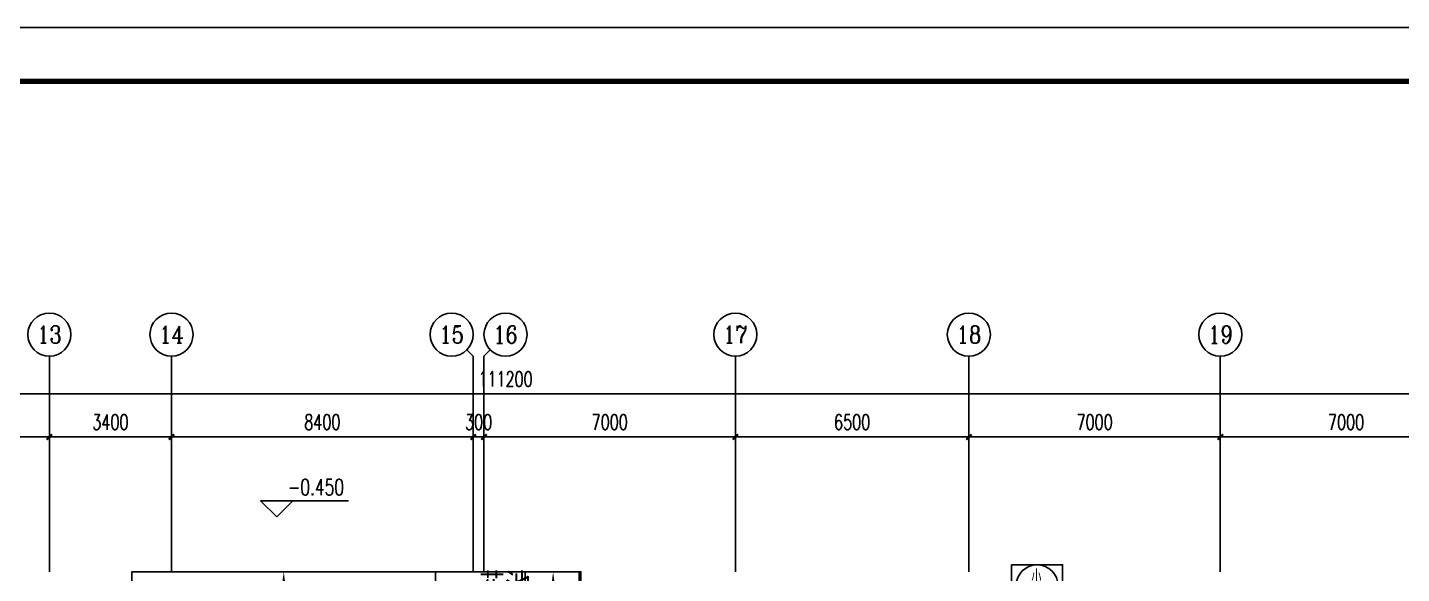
# Model space of a CAD drawing. Extents: x 0 to 302064749, y -59725395 to 1524223.
# Drawn here: x 2102521 to 2140775, y 1509024 to 1524223 of the extents above; entities that cross this region are included whole.
import ezdxf
from ezdxf.enums import TextEntityAlignment as Align

# ---------------------------------------------------------------- set-up
doc = ezdxf.new("R2010")
doc.units = 0
doc.header["$LTSCALE"] = 1000
for name, color, linetype in [('0-底图', 7, 'Continuous'), ('AXIS', 3, 'Continuous'), ('AXIS_TEXT', 7, 'Continuous'), ('BTTK', 7, 'Continuous'), ('DIM_ELEV', 3, 'Continuous'), ('DIM_SYMB', 3, 'Continuous'), ('PUB_TEXT', 7, 'Continuous'), ('PUB_TITLE', 4, 'Continuous'), ('STAIR', 2, 'Continuous'), ('WIRE-照明', 6, 'Continuous')]:
    doc.layers.add(name, color=color, linetype=linetype)
doc.styles.add('_TCH_AXIS', font='COMPLEX', dxfattribs={"bigfont": 'GBCBIG'})
doc.styles.add('_TCH_DIM', font='SIMPLEX', dxfattribs={"width": 0.8, "height": 5, "bigfont": 'HZTXT'})
doc.styles.add('A_DIM_T3', font='simplex.shx', dxfattribs={"width": 0.7, "bigfont": 'gbcbig.shx'})
doc.styles.add('COMPLEX', font='COMPLEX')
doc.styles.add('HZ(TK)', font='geniso.shx', dxfattribs={"width": 0.9, "bigfont": 'hztxt.shx'})
doc.styles.get("Standard").update_dxf_attribs({"font": 'geniso.shx', "bigfont": 'hztxt.shx'})
doc.styles.add('中西文等高字体', font='simplex.shx', dxfattribs={"width": 0.8, "bigfont": 'gbcbig.shx'})
doc.dimstyles.new('_TCH_ARCH&&150', dxfattribs={"dimtxt": 420, "dimasz": 150, "dimexe": 375, "dimexo": 450, "dimgap": 202.5, "dimtad": 1, "dimdec": 0, "dimzin": 0, "dimdsep": 46, "dimtxsty": 'A_DIM_T3', "dimblk": 'ARCHTICK', "dimcen": 0.09, "dimclrt": 7, "dimazin": 2, "dimtfac": 1, "dimtdec": 0, "dimtix": 1, "dimtmove": 2, "dimatfit": 3, "dimfxl": 150, "dimtolj": 1, "dimtzin": 0, "dimarcsym": 0})

# ---------------------------------------------------------------- blocks, each defined once
blk = doc.blocks.new('vhtemplate_2020年新竖式图框_A0')
at = {"layer": 'PUB_TITLE', "color": 7}
blk.add_lwpolyline([(0, 0), (1189, 0), (1189, 841), (0, 841)], close=True, dxfattribs=at)
at = {"layer": 'PUB_TITLE', "const_width": 1}
blk.add_lwpolyline([(25, 10), (1179, 10), (1179, 831), (25, 831)], close=True, dxfattribs=at)
at = {"layer": 'BTTK', "color": 4, "style": 'HZ(TK)', "width": 0.9}
for tag, p in [('合作单位', (1144, 743.5)), ('建设单位', (1144, 209.5)), ('工程名称', (1144, 176.5)), ('子项名称', (1154, 160)), ('图纸名称', (1144, 141))]:
    blk.add_attdef(tag, text='', height=3.5, dxfattribs=at).set_placement(p, align=Align.MIDDLE_CENTER)
for tag, p in [('注册证书号', (1156.5, 309.01)), ('注册印章号', (1156.5, 301.01)), ('设计号', (1154, 193)), ('图别', (1137.75, 34)), ('图号', (1170.25, 34)), ('版本号', (1137.75, 26)), ('日期', (1170.25, 26))]:
    blk.add_attdef(tag, text='', height=3.5, dxfattribs=at).set_placement(p, align=Align.MIDDLE)
blk = doc.blocks.new('A$C74FB5005')
at = {"layer": 'WIRE-照明'}
blk.add_lwpolyline([(0, 1167), (1417, 1167), (1417, 0), (0, 0)], close=True, dxfattribs=at)
blk.add_circle((708, 583), 583, dxfattribs=at)
at = {"layer": 'BTTK', "style": '中西文等高字体', "width": 0.7}
for s, height, p in [('小', 417, (552, 618)), ('手孔井', 416.7, (267, 158))]:
    blk.add_text(s, height=height, dxfattribs=at).set_placement(p)
blk = doc.blocks.new('gfhj')
at = {"layer": 'WIRE-照明'}
blk.add_blockref('A$C74FB5005', (2127296, -1607), dxfattribs=at)
blk = doc.blocks.new('_AXISO')
blk.add_circle((0, 0), 0.5)
at = {"layer": 'AXIS_TEXT', "style": 'COMPLEX', "width": 1.041667}
blk.add_attdef('A', text='', height=0.56, dxfattribs=at).set_placement((-0.25, -0.28), (0.25, -0.28), align=Align.FIT)
blk = doc.blocks.new('_ArchTick')
at = {"color": 0, "linetype": 'ByBlock', "const_width": 0.4}
blk.add_lwpolyline([(-0.5, -0.5), (0.5, 0.5)], dxfattribs=at)
blk = doc.blocks.new('*D1076')
at = {"layer": 'AXIS', "color": 0, "lineweight": -2, "transparency": 16777216}
for p, q in [((1098733, 30600), (1098733, 34275)), ((1105733, 30600), (1105733, 34275)), ((1098733, 33900), (1105733, 33900))]:
    blk.add_line(p, q, dxfattribs=at)
at = {"layer": 'Defpoints', "color": 0, "transparency": 16777216}
for p in [(1105733, 33900), (1098733, 30150), (1105733, 30150)]:
    blk.add_point(p, dxfattribs=at)
at = {"layer": 'AXIS', "color": 0, "lineweight": -2, "transparency": 16777216, "xscale": 150, "yscale": 150, "zscale": 150, "rotation": 180}
blk.add_blockref('_ArchTick', (1098733, 33900), dxfattribs=at)
at = {"layer": 'AXIS', "color": 0, "lineweight": -2, "transparency": 16777216, "xscale": 150, "yscale": 150, "zscale": 150}
blk.add_blockref('_ArchTick', (1105733, 33900), dxfattribs=at)
at = {"layer": 'AXIS', "color": 7, "transparency": 16777216, "insert": (1102233, 34313), "char_height": 420, "attachment_point": 5, "style": 'A_DIM_T3'}
blk.add_mtext('\\A1;7000', dxfattribs=at)
blk = doc.blocks.new('*D1077')
at = {"layer": 'AXIS', "color": 0, "lineweight": -2, "transparency": 16777216}
for p, q in [((1105733, 30600), (1105733, 34275)), ((1109133, 30600), (1109133, 34275)), ((1105733, 33900), (1109133, 33900))]:
    blk.add_line(p, q, dxfattribs=at)
at = {"layer": 'Defpoints', "color": 0, "transparency": 16777216}
for p in [(1109133, 33900), (1105733, 30150), (1109133, 30150)]:
    blk.add_point(p, dxfattribs=at)
at = {"layer": 'AXIS', "color": 0, "lineweight": -2, "transparency": 16777216, "xscale": 150, "yscale": 150, "zscale": 150, "rotation": 180}
blk.add_blockref('_ArchTick', (1105733, 33900), dxfattribs=at)
at = {"layer": 'AXIS', "color": 0, "lineweight": -2, "transparency": 16777216, "xscale": 150, "yscale": 150, "zscale": 150}
blk.add_blockref('_ArchTick', (1109133, 33900), dxfattribs=at)
at = {"layer": 'AXIS', "color": 7, "transparency": 16777216, "insert": (1107433, 34313), "char_height": 420, "attachment_point": 5, "style": 'A_DIM_T3'}
blk.add_mtext('\\A1;3400', dxfattribs=at)
blk = doc.blocks.new('*D1078')
at = {"layer": 'AXIS', "color": 0, "lineweight": -2, "transparency": 16777216}
for p, q in [((1109133, 30600), (1109133, 34275)), ((1117533, 30600), (1117533, 34275)), ((1109133, 33900), (1117533, 33900))]:
    blk.add_line(p, q, dxfattribs=at)
at = {"layer": 'Defpoints', "color": 0, "transparency": 16777216}
for p in [(1117533, 33900), (1109133, 30150), (1117533, 30150)]:
    blk.add_point(p, dxfattribs=at)
at = {"layer": 'AXIS', "color": 0, "lineweight": -2, "transparency": 16777216, "xscale": 150, "yscale": 150, "zscale": 150, "rotation": 180}
blk.add_blockref('_ArchTick', (1109133, 33900), dxfattribs=at)
at = {"layer": 'AXIS', "color": 0, "lineweight": -2, "transparency": 16777216, "xscale": 150, "yscale": 150, "zscale": 150}
blk.add_blockref('_ArchTick', (1117533, 33900), dxfattribs=at)
at = {"layer": 'AXIS', "color": 7, "transparency": 16777216, "insert": (1113333, 34313), "char_height": 420, "attachment_point": 5, "style": 'A_DIM_T3'}
blk.add_mtext('\\A1;8400', dxfattribs=at)
blk = doc.blocks.new('*D1079')
at = {"layer": 'AXIS', "color": 0, "lineweight": -2, "transparency": 16777216}
for p, q in [((1117533, 30600), (1117533, 34275)), ((1117833, 30600), (1117833, 34275)), ((1117533, 33900), (1117383, 33900)), ((1117533, 33900), (1117833, 33900)), ((1117833, 33900), (1117983, 33900))]:
    blk.add_line(p, q, dxfattribs=at)
at = {"layer": 'Defpoints', "color": 0, "transparency": 16777216}
for p in [(1117833, 33900), (1117533, 30150), (1117833, 30150)]:
    blk.add_point(p, dxfattribs=at)
at = {"layer": 'AXIS', "color": 0, "lineweight": -2, "transparency": 16777216, "xscale": 150, "yscale": 150, "zscale": 150}
blk.add_blockref('_ArchTick', (1117533, 33900), dxfattribs=at)
at = {"layer": 'AXIS', "color": 0, "lineweight": -2, "transparency": 16777216, "xscale": 150, "yscale": 150, "zscale": 150, "rotation": 180}
blk.add_blockref('_ArchTick', (1117833, 33900), dxfattribs=at)
at = {"layer": 'AXIS', "color": 7, "transparency": 16777216, "insert": (1117683, 34313), "char_height": 420, "attachment_point": 5, "style": 'A_DIM_T3'}
blk.add_mtext('\\A1;300', dxfattribs=at)
blk = doc.blocks.new('*D1080')
at = {"layer": 'AXIS', "color": 0, "lineweight": -2, "transparency": 16777216}
for p, q in [((1117833, 30600), (1117833, 34275)), ((1124833, 30600), (1124833, 34275)), ((1117833, 33900), (1124833, 33900))]:
    blk.add_line(p, q, dxfattribs=at)
at = {"layer": 'Defpoints', "color": 0, "transparency": 16777216}
for p in [(1124833, 33900), (1117833, 30150), (1124833, 30150)]:
    blk.add_point(p, dxfattribs=at)
at = {"layer": 'AXIS', "color": 0, "lineweight": -2, "transparency": 16777216, "xscale": 150, "yscale": 150, "zscale": 150, "rotation": 180}
blk.add_blockref('_ArchTick', (1117833, 33900), dxfattribs=at)
at = {"layer": 'AXIS', "color": 0, "lineweight": -2, "transparency": 16777216, "xscale": 150, "yscale": 150, "zscale": 150}
blk.add_blockref('_ArchTick', (1124833, 33900), dxfattribs=at)
at = {"layer": 'AXIS', "color": 7, "transparency": 16777216, "insert": (1121333, 34313), "char_height": 420, "attachment_point": 5, "style": 'A_DIM_T3'}
blk.add_mtext('\\A1;7000', dxfattribs=at)
blk = doc.blocks.new('*D1081')
at = {"layer": 'AXIS', "color": 0, "lineweight": -2, "transparency": 16777216}
for p, q in [((1124833, 30600), (1124833, 34275)), ((1131333, 30600), (1131333, 34275)), ((1124833, 33900), (1131333, 33900))]:
    blk.add_line(p, q, dxfattribs=at)
at = {"layer": 'Defpoints', "color": 0, "transparency": 16777216}
for p in [(1131333, 33900), (1124833, 30150), (1131333, 30150)]:
    blk.add_point(p, dxfattribs=at)
at = {"layer": 'AXIS', "color": 0, "lineweight": -2, "transparency": 16777216, "xscale": 150, "yscale": 150, "zscale": 150, "rotation": 180}
blk.add_blockref('_ArchTick', (1124833, 33900), dxfattribs=at)
at = {"layer": 'AXIS', "color": 0, "lineweight": -2, "transparency": 16777216, "xscale": 150, "yscale": 150, "zscale": 150}
blk.add_blockref('_ArchTick', (1131333, 33900), dxfattribs=at)
at = {"layer": 'AXIS', "color": 7, "transparency": 16777216, "insert": (1128083, 34313), "char_height": 420, "attachment_point": 5, "style": 'A_DIM_T3'}
blk.add_mtext('\\A1;6500', dxfattribs=at)
blk = doc.blocks.new('*D1082')
at = {"layer": 'AXIS', "color": 0, "lineweight": -2, "transparency": 16777216}
for p, q in [((1131333, 30600), (1131333, 34275)), ((1138333, 30600), (1138333, 34275)), ((1131333, 33900), (1138333, 33900))]:
    blk.add_line(p, q, dxfattribs=at)
at = {"layer": 'Defpoints', "color": 0, "transparency": 16777216}
for p in [(1138333, 33900), (1131333, 30150), (1138333, 30150)]:
    blk.add_point(p, dxfattribs=at)
at = {"layer": 'AXIS', "color": 0, "lineweight": -2, "transparency": 16777216, "xscale": 150, "yscale": 150, "zscale": 150, "rotation": 180}
blk.add_blockref('_ArchTick', (1131333, 33900), dxfattribs=at)
at = {"layer": 'AXIS', "color": 0, "lineweight": -2, "transparency": 16777216, "xscale": 150, "yscale": 150, "zscale": 150}
blk.add_blockref('_ArchTick', (1138333, 33900), dxfattribs=at)
at = {"layer": 'AXIS', "color": 7, "transparency": 16777216, "insert": (1134833, 34313), "char_height": 420, "attachment_point": 5, "style": 'A_DIM_T3'}
blk.add_mtext('\\A1;7000', dxfattribs=at)
blk = doc.blocks.new('*D1083')
at = {"layer": 'AXIS', "color": 0, "lineweight": -2, "transparency": 16777216}
for p, q in [((1138333, 30600), (1138333, 34275)), ((1145333, 30600), (1145333, 34275)), ((1138333, 33900), (1145333, 33900))]:
    blk.add_line(p, q, dxfattribs=at)
at = {"layer": 'Defpoints', "color": 0, "transparency": 16777216}
for p in [(1145333, 33900), (1138333, 30150), (1145333, 30150)]:
    blk.add_point(p, dxfattribs=at)
at = {"layer": 'AXIS', "color": 0, "lineweight": -2, "transparency": 16777216, "xscale": 150, "yscale": 150, "zscale": 150, "rotation": 180}
blk.add_blockref('_ArchTick', (1138333, 33900), dxfattribs=at)
at = {"layer": 'AXIS', "color": 0, "lineweight": -2, "transparency": 16777216, "xscale": 150, "yscale": 150, "zscale": 150}
blk.add_blockref('_ArchTick', (1145333, 33900), dxfattribs=at)
at = {"layer": 'AXIS', "color": 7, "transparency": 16777216, "insert": (1141833, 34313), "char_height": 420, "attachment_point": 5, "style": 'A_DIM_T3'}
blk.add_mtext('\\A1;7000', dxfattribs=at)
blk = doc.blocks.new('*D1087')
at = {"layer": 'AXIS', "color": 0, "lineweight": -2, "transparency": 16777216}
for p, q in [((1062833, 30600), (1062833, 35475)), ((1174033, 30600), (1174033, 35475)), ((1062833, 35100), (1174033, 35100))]:
    blk.add_line(p, q, dxfattribs=at)
at = {"layer": 'Defpoints', "color": 0, "transparency": 16777216}
for p in [(1174033, 35100), (1062833, 30150), (1174033, 30150)]:
    blk.add_point(p, dxfattribs=at)
at = {"layer": 'AXIS', "color": 0, "lineweight": -2, "transparency": 16777216, "xscale": 150, "yscale": 150, "zscale": 150, "rotation": 180}
blk.add_blockref('_ArchTick', (1062833, 35100), dxfattribs=at)
at = {"layer": 'AXIS', "color": 0, "lineweight": -2, "transparency": 16777216, "xscale": 150, "yscale": 150, "zscale": 150}
blk.add_blockref('_ArchTick', (1174033, 35100), dxfattribs=at)
at = {"layer": 'AXIS', "color": 7, "transparency": 16777216, "insert": (1118433, 35513), "char_height": 420, "attachment_point": 5, "style": 'A_DIM_T3'}
blk.add_mtext('\\A1;111200', dxfattribs=at)
blk = doc.blocks.new('gfhjghj')
at = {"layer": 'AXIS'}
for p, q in [((1105732.7, 30150.1), (1105732.7, 36150.1)), ((1109132.7, 30150.1), (1109132.7, 36150.1)), ((1117357, 36325.8), (1117532.7, 36150.1)), ((1117532.7, 30150.1), (1117532.7, 36150.1)), ((1118008.5, 36325.8), (1117832.7, 36150.1)), ((1117832.7, 30150.1), (1117832.7, 36150.1)), ((1124832.7, 30150.1), (1124832.7, 36150.1)), ((1131332.7, 30150.1), (1131332.7, 36150.1)), ((1138332.7, 30150.1), (1138332.7, 36150.1))]:
    blk.add_line(p, q, dxfattribs=at)
at = {"layer": 'DIM_ELEV'}
for p, q in [((1112064.2, 31675), (1111614.2, 32125)), ((1111614.2, 32125), (1114065.2, 32125)), ((1112064.2, 31675), (1112514.2, 32125))]:
    blk.add_line(p, q, dxfattribs=at)
at = {"layer": 'DIM_SYMB'}
for points in [[(1112257.7, 29150.5, 0, 0, 0), (1112257.7, 30150.1, 0, 120, 0), (1112257.7, 29700.1, 0, 0, 0)], [(1116482.7, 27403.5, 0, 0, 0), (1119757.7, 27403.5, 0, 0, 0), (1119757.7, 30150.1, 0, 120, 0), (1119757.7, 29700.1, 0, 0, 0)]]:
    blk.add_lwpolyline(points, format="xyseb", dxfattribs=at)
at = {"layer": 'STAIR'}
for points in [[(1116482.7, 26550.1), (1116482.7, 30150.1), (1108032.7, 30150.1), (1108032.7, 26250.1)], [(1116482.7, 28100.1), (1118982.7, 28100.1), (1118982.7, 30150.1), (1116482.7, 30150.1)], [(1116482.7, 26600.1), (1120482.7, 26600.1), (1120482.7, 30150.1)], [(1116482.7, 26550.1), (1120532.7, 26550.1), (1120532.7, 30150.1), (1118982.7, 30150.1)]]:
    blk.add_lwpolyline(points, dxfattribs=at)
blk.add_lwpolyline([(1118982.7, 28100.1), (1118982.7, 30150.1), (1116482.7, 30150.1), (1116482.7, 28100.1)], close=True, dxfattribs=at)
at = {"layer": 'AXIS'}
ref = blk.add_blockref('_AXISO', (1105732.7, 36750.1), dxfattribs=dict(at, xscale=1200, yscale=1200, zscale=1200))
ref.add_attrib('A', '13', dxfattribs={"layer": 'AXIS_TEXT', "height": 481.71, "style": '_TCH_AXIS', "width": 1.034483}).set_placement((1105388.7, 36509.2), (1106076.8, 36509.2), align=Align.FIT)
ref = blk.add_blockref('_AXISO', (1109132.7, 36750.1), dxfattribs=dict(at, xscale=1200, yscale=1200, zscale=1200))
ref.add_attrib('A', '14', dxfattribs={"layer": 'AXIS_TEXT', "height": 471.11, "style": '_TCH_AXIS'}).set_placement((1108785, 36514.5), (1109480.5, 36514.5), align=Align.FIT)
ref = blk.add_blockref('_AXISO', (1116932.7, 36750.1), dxfattribs=dict(at, xscale=1200, yscale=1200, zscale=1200))
ref.add_attrib('A', '15', dxfattribs={"layer": 'AXIS_TEXT', "height": 481.71, "style": '_TCH_AXIS', "width": 1.034483}).set_placement((1116588.7, 36509.2), (1117276.8, 36509.2), align=Align.FIT)
ref = blk.add_blockref('_AXISO', (1118432.7, 36750.1), dxfattribs=dict(at, xscale=1200, yscale=1200, zscale=1200))
ref.add_attrib('A', '16', dxfattribs={"layer": 'AXIS_TEXT', "height": 492.67, "style": '_TCH_AXIS'}).set_placement((1118092.6, 36503.7), (1118772.9, 36503.7), align=Align.FIT)
ref = blk.add_blockref('_AXISO', (1124832.7, 36750.1), dxfattribs=dict(at, xscale=1200, yscale=1200, zscale=1200))
ref.add_attrib('A', '17', dxfattribs={"layer": 'AXIS_TEXT', "height": 481.71, "style": '_TCH_AXIS', "width": 1.034483}).set_placement((1124488.7, 36509.2), (1125176.8, 36509.2), align=Align.FIT)
ref = blk.add_blockref('_AXISO', (1131332.7, 36750.1), dxfattribs=dict(at, xscale=1200, yscale=1200, zscale=1200))
ref.add_attrib('A', '18', dxfattribs={"layer": 'AXIS_TEXT', "height": 481.71, "style": '_TCH_AXIS', "width": 1.034483}).set_placement((1130988.7, 36509.2), (1131676.8, 36509.2), align=Align.FIT)
ref = blk.add_blockref('_AXISO', (1138332.7, 36750.1), dxfattribs=dict(at, xscale=1200, yscale=1200, zscale=1200))
ref.add_attrib('A', '19', dxfattribs={"layer": 'AXIS_TEXT', "height": 492.67, "style": '_TCH_AXIS'}).set_placement((1137992.6, 36503.7), (1138672.9, 36503.7), align=Align.FIT)
at = {"layer": 'PUB_TEXT', "style": '_TCH_DIM', "width": 0.705882}
blk.add_text('-0.450', height=446.25, dxfattribs=at).set_placement((1112370.2, 32282.5))
at = {"layer": 'PUB_TEXT'}
blk.add_text('花池', height=723.4, dxfattribs=at).set_placement((1117695.5, 29393.5))
at = {"layer": 'AXIS'}
for p1, p2, distance, picture, middle in [((1062832.7, 30150.1), (1174032.7, 30150.1), 4950, '*D1087', (1118432.7, 35512.6)), ((1098732.7, 30150.1), (1105732.7, 30150.1), 3750, '*D1076', (1102232.7, 34312.6)), ((1105732.7, 30150.1), (1109132.7, 30150.1), 3750, '*D1077', (1107432.7, 34312.6)), ((1109132.7, 30150.1), (1117532.7, 30150.1), 3750, '*D1078', (1113332.7, 34312.6)), ((1117532.7, 30150.1), (1117832.7, 30150.1), 3750, '*D1079', (1117682.7, 34312.6)), ((1117832.7, 30150.1), (1124832.7, 30150.1), 3750, '*D1080', (1121332.7, 34312.6)), ((1124832.7, 30150.1), (1131332.7, 30150.1), 3750, '*D1081', (1128082.7, 34312.6)), ((1131332.7, 30150.1), (1138332.7, 30150.1), 3750, '*D1082', (1134832.7, 34312.6)), ((1138332.7, 30150.1), (1145332.7, 30150.1), 3750, '*D1083', (1141832.7, 34312.6))]:
    dim = blk.add_aligned_dim(p1=p1, p2=p2, distance=distance, dimstyle='_TCH_ARCH&&150', dxfattribs=at)
    dim.commit()
    dim.dimension.update_dxf_attribs({"geometry": picture, "text_midpoint": middle})

msp = doc.modelspace()

# ---------------------------------------------------------------- block references
at = {"layer": '0-底图', "xscale": 150, "yscale": 150, "zscale": 150}
msp.add_blockref('vhtemplate_2020年新竖式图框_A0', (2031892, 1398073), dxfattribs=at)
at = {"layer": '0-底图'}
for name, p in [('gfhjghj', (997397, 1478924)), ('gfhj', (2624, 1509706))]:
    msp.add_blockref(name, p, dxfattribs=at)

doc.saveas('drawing.dxf')
